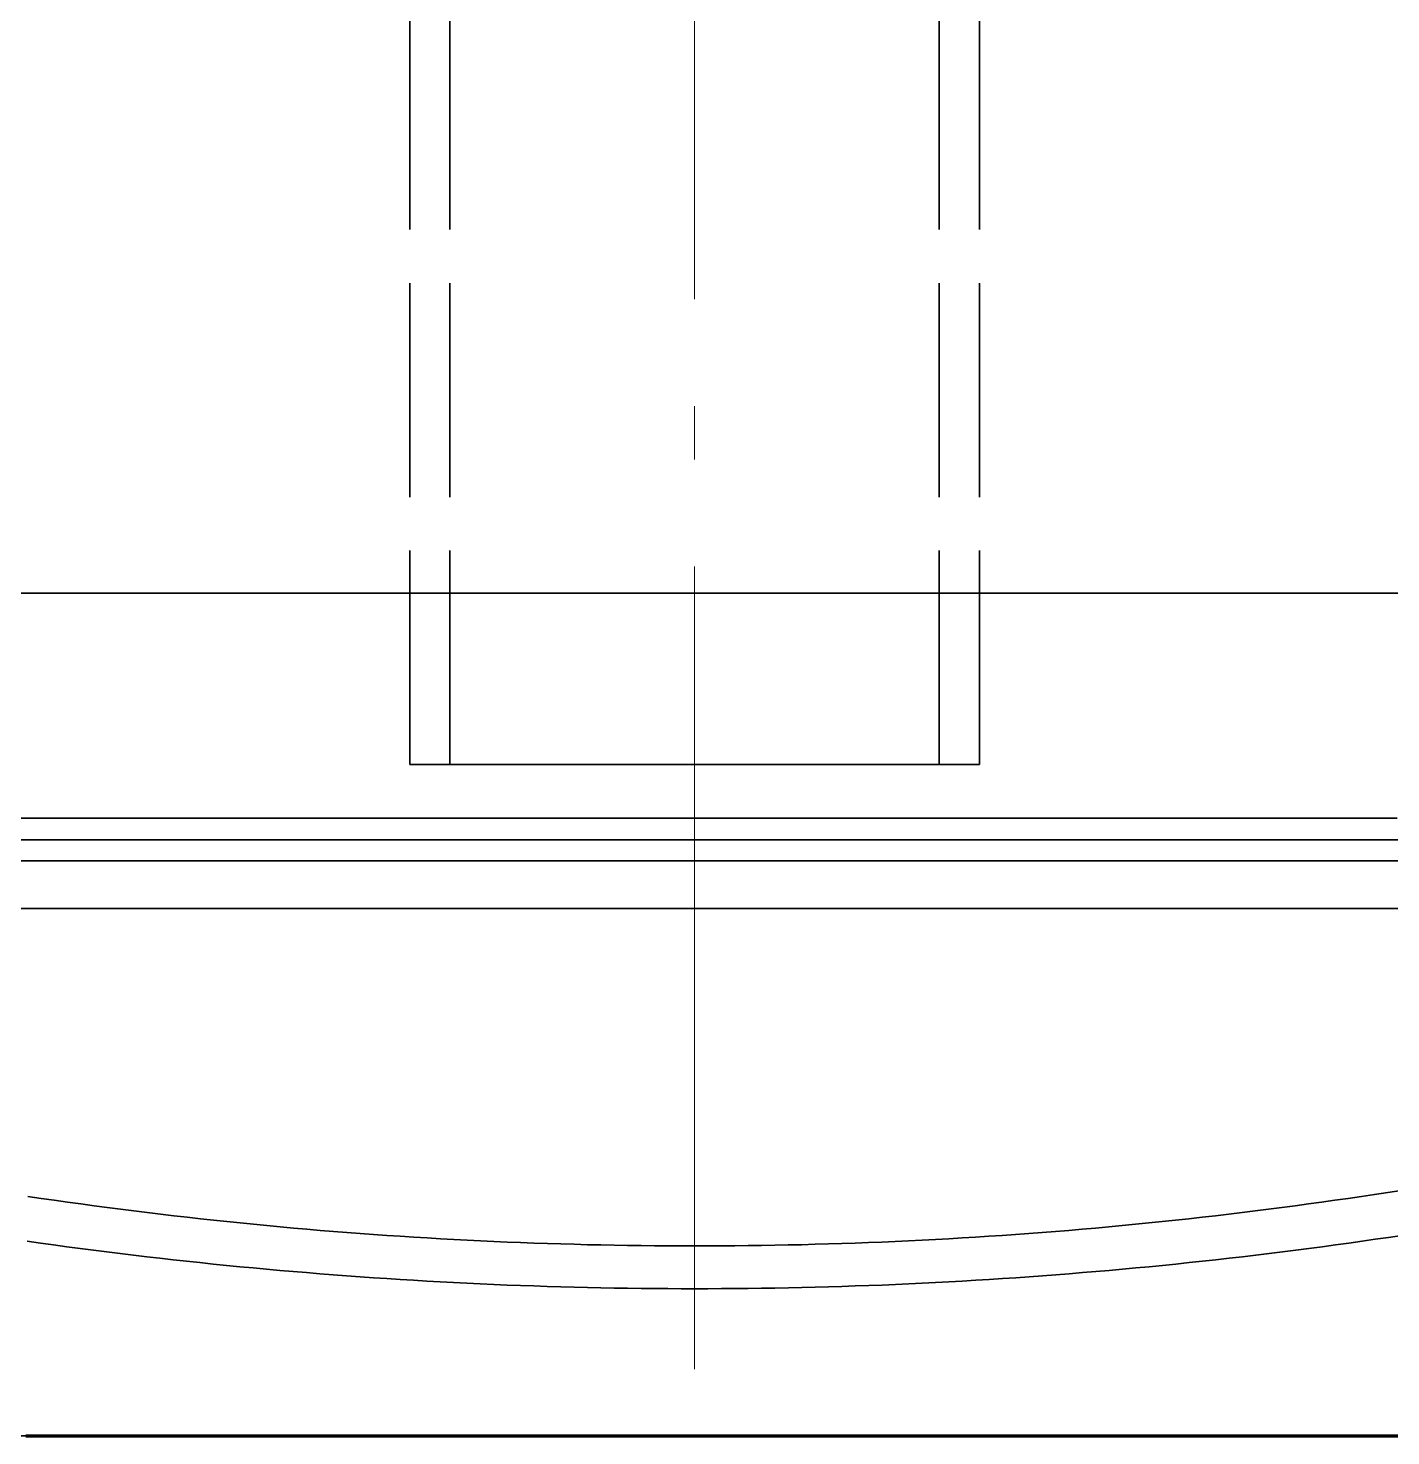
# Model space of a CAD drawing. Header units: millimetres. Extents: x 0 to 2382, y 0 to 420.
# Drawn here: x 304.45 to 329.92, y 153.47 to 179.79 of the extents above; entities that cross this region are included whole.
import ezdxf

# ---------------------------------------------------------------- set-up
doc = ezdxf.new("R2010")
doc.units = ezdxf.units.MM
doc.linetypes.add('IRAM-E-TRAZOS', pattern=[5, 4, -1])
doc.linetypes.add('IRAM-F-TRAZO-PUNTO', pattern=[20, 15, -2, 1, -2])
for name, color, linetype, lineweight in [('01-VISIBLE', 7, 'CONTINUOUS', 70), ('02-OCULTA', 4, 'IRAM-E-TRAZOS', 35), ('03-EJE', 1, 'IRAM-F-TRAZO-PUNTO', 18)]:
    doc.layers.add(name, color=color, linetype=linetype, lineweight=lineweight)

msp = doc.modelspace()

# ---------------------------------------------------------------- linework, layer by layer
at = {"layer": '01-VISIBLE'}
msp.add_lwpolyline([(304.403, 153.471), (304.653, 153.471), (304.903, 153.471), (305.153, 153.471), (305.403, 153.471), (305.653, 153.471), (305.903, 153.471), (306.153, 153.471), (306.403, 153.471), (306.653, 153.471), (306.903, 153.471), (307.153, 153.471), (307.403, 153.471), (307.653, 153.471), (307.903, 153.471), (308.153, 153.471), (308.403, 153.471), (308.653, 153.471), (308.903, 153.471), (309.153, 153.471), (309.403, 153.471), (309.653, 153.471), (309.903, 153.471), (310.153, 153.471), (310.403, 153.471), (310.653, 153.471), (310.903, 153.471), (311.153, 153.471), (311.403, 153.471), (311.653, 153.471), (311.903, 153.471), (312.153, 153.471), (312.403, 153.471), (312.653, 153.471), (312.903, 153.471), (313.153, 153.471), (313.403, 153.471), (313.653, 153.471), (313.903, 153.471), (314.153, 153.471), (314.403, 153.471), (314.653, 153.471), (314.903, 153.471), (315.153, 153.471), (315.403, 153.471), (315.653, 153.471), (315.903, 153.471), (316.153, 153.471), (316.403, 153.471), (316.653, 153.471), (316.903, 153.471), (317.153, 153.471), (317.403, 153.471), (317.653, 153.471), (317.903, 153.471), (318.153, 153.471), (318.403, 153.471), (318.653, 153.471), (318.903, 153.471), (319.153, 153.471), (319.403, 153.471), (319.653, 153.471), (319.903, 153.471), (320.153, 153.471), (320.403, 153.471), (320.653, 153.471), (320.903, 153.471), (321.153, 153.471), (321.403, 153.471), (321.653, 153.471), (321.903, 153.471), (322.153, 153.471), (322.403, 153.471), (322.653, 153.471), (322.903, 153.471), (323.153, 153.471), (323.403, 153.471), (323.653, 153.471), (323.903, 153.471), (324.153, 153.471), (324.403, 153.471), (324.653, 153.471), (324.903, 153.471), (325.153, 153.471), (325.403, 153.471), (325.653, 153.471), (325.903, 153.471), (326.153, 153.471), (326.403, 153.471), (326.653, 153.471), (326.903, 153.471), (327.153, 153.471), (327.403, 153.471), (327.653, 153.471), (327.903, 153.471), (328.153, 153.471), (328.403, 153.471), (328.653, 153.471), (328.903, 153.471), (329.153, 153.471), (329.403, 153.471), (329.653, 153.471), (329.903, 153.471), (330.153, 153.471)], dxfattribs=at)
at = {"layer": '02-OCULTA'}
for p, q in [((311.578, 166.021), (311.578, 342.821)), ((312.328, 166.021), (312.328, 342.821)), ((321.478, 166.021), (321.478, 342.821)), ((322.228, 166.021), (322.228, 342.821))]:
    msp.add_line(p, q, dxfattribs=at)
for points in [[(304.253, 169.221), (304.504, 169.221), (304.754, 169.221), (305.005, 169.221), (305.255, 169.221), (305.506, 169.221), (305.756, 169.221), (306.007, 169.221), (306.257, 169.221), (306.508, 169.221), (306.758, 169.221), (307.009, 169.221), (307.259, 169.221), (307.51, 169.221), (307.76, 169.221), (308.011, 169.221), (308.261, 169.221), (308.512, 169.221), (308.762, 169.221), (309.013, 169.221), (309.263, 169.221), (309.514, 169.221), (309.764, 169.221), (310.015, 169.221), (310.265, 169.221), (310.516, 169.221), (310.766, 169.221), (311.017, 169.221), (311.267, 169.221), (311.518, 169.221), (311.768, 169.221), (312.019, 169.221), (312.269, 169.221), (312.52, 169.221), (312.77, 169.221), (313.021, 169.221), (313.271, 169.221), (313.522, 169.221), (313.772, 169.221), (314.023, 169.221), (314.273, 169.221), (314.524, 169.221), (314.774, 169.221), (315.025, 169.221), (315.275, 169.221), (315.526, 169.221), (315.776, 169.221), (316.027, 169.221), (316.277, 169.221), (316.528, 169.221), (316.778, 169.221), (317.029, 169.221), (317.279, 169.221), (317.53, 169.221), (317.78, 169.221), (318.031, 169.221), (318.281, 169.221), (318.532, 169.221), (318.782, 169.221), (319.033, 169.221), (319.283, 169.221), (319.534, 169.221), (319.784, 169.221), (320.035, 169.221), (320.285, 169.221), (320.536, 169.221), (320.786, 169.221), (321.037, 169.221), (321.287, 169.221), (321.538, 169.221), (321.788, 169.221), (322.039, 169.221), (322.289, 169.221), (322.54, 169.221), (322.79, 169.221), (323.041, 169.221), (323.291, 169.221), (323.542, 169.221), (323.792, 169.221), (324.043, 169.221), (324.293, 169.221), (324.544, 169.221), (324.794, 169.221), (325.045, 169.221), (325.295, 169.221), (325.546, 169.221), (325.796, 169.221), (326.047, 169.221), (326.297, 169.221), (326.548, 169.221), (326.798, 169.221), (327.049, 169.221), (327.299, 169.221), (327.55, 169.221), (327.8, 169.221), (328.051, 169.221), (328.301, 169.221), (328.552, 169.221), (328.802, 169.221), (329.053, 169.221), (329.303, 169.221), (329.554, 169.221), (329.804, 169.221), (330.055, 169.221)], [(304.27, 169.221), (304.52, 169.221), (304.77, 169.221), (305.02, 169.221), (305.27, 169.221), (305.521, 169.221), (305.771, 169.221), (306.021, 169.221), (306.271, 169.221), (306.521, 169.221), (306.771, 169.221), (307.022, 169.221), (307.272, 169.221), (307.522, 169.221), (307.772, 169.221), (308.022, 169.221), (308.272, 169.221), (308.523, 169.221), (308.773, 169.221), (309.023, 169.221), (309.273, 169.221), (309.523, 169.221), (309.773, 169.221), (310.024, 169.221), (310.274, 169.221), (310.524, 169.221), (310.774, 169.221), (311.024, 169.221), (311.274, 169.221), (311.525, 169.221), (311.775, 169.221), (312.025, 169.221), (312.275, 169.221), (312.525, 169.221), (312.776, 169.221), (313.026, 169.221), (313.276, 169.221), (313.526, 169.221), (313.776, 169.221), (314.026, 169.221), (314.277, 169.221), (314.527, 169.221), (314.777, 169.221), (315.027, 169.221), (315.277, 169.221), (315.527, 169.221), (315.778, 169.221), (316.028, 169.221), (316.278, 169.221), (316.528, 169.221), (316.778, 169.221), (317.028, 169.221), (317.279, 169.221), (317.529, 169.221), (317.779, 169.221), (318.029, 169.221), (318.279, 169.221), (318.529, 169.221), (318.78, 169.221), (319.03, 169.221), (319.28, 169.221), (319.53, 169.221), (319.78, 169.221), (320.03, 169.221), (320.281, 169.221), (320.531, 169.221), (320.781, 169.221), (321.031, 169.221), (321.281, 169.221), (321.531, 169.221), (321.782, 169.221), (322.032, 169.221), (322.282, 169.221), (322.532, 169.221), (322.782, 169.221), (323.033, 169.221), (323.283, 169.221), (323.533, 169.221), (323.783, 169.221), (324.033, 169.221), (324.283, 169.221), (324.534, 169.221), (324.784, 169.221), (325.034, 169.221), (325.284, 169.221), (325.534, 169.221), (325.784, 169.221), (326.035, 169.221), (326.285, 169.221), (326.535, 169.221), (326.785, 169.221), (327.035, 169.221), (327.285, 169.221), (327.536, 169.221), (327.786, 169.221), (328.036, 169.221), (328.286, 169.221), (328.536, 169.221), (328.786, 169.221), (329.037, 169.221), (329.287, 169.221), (329.537, 169.221), (329.787, 169.221), (330.037, 169.221)], [(316.903, 169.221), (316.652, 169.221), (316.401, 169.221), (316.149, 169.221), (315.898, 169.221), (315.647, 169.221), (315.395, 169.221), (315.144, 169.221), (314.893, 169.221), (314.641, 169.221), (314.39, 169.221), (314.139, 169.221), (313.887, 169.221), (313.636, 169.221), (313.385, 169.221), (313.133, 169.221), (312.882, 169.221), (312.631, 169.221), (312.379, 169.221), (312.128, 169.221), (311.876, 169.221), (311.625, 169.221), (311.374, 169.221), (311.122, 169.221), (310.871, 169.221), (310.62, 169.221), (310.368, 169.221), (310.117, 169.221), (309.866, 169.221), (309.614, 169.221), (309.363, 169.221), (309.112, 169.221), (308.86, 169.221), (308.609, 169.221), (308.358, 169.221), (308.106, 169.221), (307.855, 169.221), (307.604, 169.221), (307.352, 169.221), (307.101, 169.221), (306.85, 169.221), (306.598, 169.221), (306.347, 169.221), (306.096, 169.221), (305.844, 169.221), (305.593, 169.221), (305.342, 169.221), (305.09, 169.221), (304.839, 169.221), (304.588, 169.221), (304.336, 169.221)], [(316.903, 169.221), (316.652, 169.221), (316.401, 169.221), (316.15, 169.221), (315.899, 169.221), (315.648, 169.221), (315.397, 169.221), (315.146, 169.221), (314.895, 169.221), (314.644, 169.221), (314.393, 169.221), (314.142, 169.221), (313.891, 169.221), (313.64, 169.221), (313.389, 169.221), (313.138, 169.221), (312.887, 169.221), (312.636, 169.221), (312.385, 169.221), (312.134, 169.221), (311.883, 169.221), (311.632, 169.221), (311.381, 169.221), (311.13, 169.221), (310.879, 169.221), (310.628, 169.221), (310.377, 169.221), (310.126, 169.221), (309.875, 169.221), (309.624, 169.221), (309.373, 169.221), (309.121, 169.221), (308.87, 169.221), (308.619, 169.221), (308.368, 169.221), (308.117, 169.221), (307.866, 169.221), (307.615, 169.221), (307.364, 169.221), (307.113, 169.221), (306.862, 169.221), (306.611, 169.221), (306.36, 169.221), (306.109, 169.221), (305.858, 169.221), (305.607, 169.221), (305.356, 169.221), (305.105, 169.221), (304.854, 169.221), (304.603, 169.221), (304.352, 169.221)], [(329.973, 169.221), (329.722, 169.221), (329.47, 169.221), (329.219, 169.221), (328.968, 169.221), (328.716, 169.221), (328.465, 169.221), (328.214, 169.221), (327.962, 169.221), (327.711, 169.221), (327.46, 169.221), (327.208, 169.221), (326.957, 169.221), (326.706, 169.221), (326.454, 169.221), (326.203, 169.221), (325.952, 169.221), (325.7, 169.221), (325.449, 169.221), (325.198, 169.221), (324.946, 169.221), (324.695, 169.221), (324.444, 169.221), (324.192, 169.221), (323.941, 169.221), (323.69, 169.221), (323.438, 169.221), (323.187, 169.221), (322.936, 169.221), (322.684, 169.221), (322.433, 169.221), (322.182, 169.221), (321.93, 169.221), (321.679, 169.221), (321.427, 169.221), (321.176, 169.221), (320.925, 169.221), (320.673, 169.221), (320.422, 169.221), (320.171, 169.221), (319.919, 169.221), (319.668, 169.221), (319.417, 169.221), (319.165, 169.221), (318.914, 169.221), (318.663, 169.221), (318.411, 169.221), (318.16, 169.221), (317.909, 169.221), (317.657, 169.221), (317.406, 169.221), (317.155, 169.221), (316.903, 169.221)], [(329.957, 169.221), (329.706, 169.221), (329.455, 169.221), (329.204, 169.221), (328.953, 169.221), (328.702, 169.221), (328.451, 169.221), (328.2, 169.221), (327.949, 169.221), (327.698, 169.221), (327.446, 169.221), (327.195, 169.221), (326.944, 169.221), (326.693, 169.221), (326.442, 169.221), (326.191, 169.221), (325.94, 169.221), (325.689, 169.221), (325.438, 169.221), (325.187, 169.221), (324.936, 169.221), (324.685, 169.221), (324.434, 169.221), (324.183, 169.221), (323.932, 169.221), (323.681, 169.221), (323.43, 169.221), (323.179, 169.221), (322.928, 169.221), (322.677, 169.221), (322.426, 169.221), (322.175, 169.221), (321.924, 169.221), (321.673, 169.221), (321.422, 169.221), (321.171, 169.221), (320.92, 169.221), (320.669, 169.221), (320.418, 169.221), (320.167, 169.221), (319.916, 169.221), (319.665, 169.221), (319.414, 169.221), (319.163, 169.221), (318.912, 169.221), (318.661, 169.221), (318.409, 169.221), (318.158, 169.221), (317.907, 169.221), (317.656, 169.221), (317.405, 169.221), (317.154, 169.221), (316.903, 169.221)], [(316.903, 166.021), (316.65, 166.021), (316.396, 166.021), (316.143, 166.021), (315.889, 166.021), (315.635, 166.021), (315.382, 166.021), (315.128, 166.021), (314.875, 166.021), (314.621, 166.021), (314.368, 166.021), (314.114, 166.021), (313.86, 166.021), (313.607, 166.021), (313.353, 166.021), (313.1, 166.021), (312.846, 166.021), (312.593, 166.021), (312.339, 166.021), (312.085, 166.021), (311.832, 166.021), (311.578, 166.021)], [(311.578, 166.021), (311.832, 166.021), (312.085, 166.021), (312.339, 166.021), (312.593, 166.021), (312.846, 166.021), (313.1, 166.021), (313.353, 166.021), (313.607, 166.021), (313.86, 166.021), (314.114, 166.021), (314.368, 166.021), (314.621, 166.021), (314.875, 166.021), (315.128, 166.021), (315.382, 166.021), (315.635, 166.021), (315.889, 166.021), (316.143, 166.021), (316.396, 166.021), (316.65, 166.021), (316.903, 166.021), (317.157, 166.021), (317.41, 166.021), (317.664, 166.021), (317.918, 166.021), (318.171, 166.021), (318.425, 166.021), (318.678, 166.021), (318.932, 166.021), (319.185, 166.021), (319.439, 166.021), (319.693, 166.021), (319.946, 166.021), (320.2, 166.021), (320.453, 166.021), (320.707, 166.021), (320.96, 166.021), (321.214, 166.021), (321.468, 166.021), (321.721, 166.021), (321.975, 166.021), (322.228, 166.021)], [(316.903, 166.021), (316.649, 166.021), (316.395, 166.021), (316.141, 166.021), (315.887, 166.021), (315.632, 166.021), (315.378, 166.021), (315.124, 166.021), (314.87, 166.021), (314.616, 166.021), (314.362, 166.021), (314.107, 166.021), (313.853, 166.021), (313.599, 166.021), (313.345, 166.021), (313.091, 166.021), (312.837, 166.021), (312.582, 166.021), (312.328, 166.021)], [(312.328, 166.021), (312.582, 166.021), (312.837, 166.021), (313.091, 166.021), (313.345, 166.021), (313.599, 166.021), (313.853, 166.021), (314.107, 166.021), (314.362, 166.021), (314.616, 166.021), (314.87, 166.021), (315.124, 166.021), (315.378, 166.021), (315.632, 166.021), (315.887, 166.021), (316.141, 166.021), (316.395, 166.021), (316.649, 166.021), (316.903, 166.021), (317.157, 166.021), (317.412, 166.021), (317.666, 166.021), (317.92, 166.021), (318.174, 166.021), (318.428, 166.021), (318.682, 166.021), (318.937, 166.021), (319.191, 166.021), (319.445, 166.021), (319.699, 166.021), (319.953, 166.021), (320.207, 166.021), (320.462, 166.021), (320.716, 166.021), (320.97, 166.021), (321.224, 166.021), (321.478, 166.021)], [(322.228, 166.021), (321.975, 166.021), (321.721, 166.021), (321.468, 166.021), (321.214, 166.021), (320.96, 166.021), (320.707, 166.021), (320.453, 166.021), (320.2, 166.021), (319.946, 166.021), (319.693, 166.021), (319.439, 166.021), (319.185, 166.021), (318.932, 166.021), (318.678, 166.021), (318.425, 166.021), (318.171, 166.021), (317.918, 166.021), (317.664, 166.021), (317.41, 166.021), (317.157, 166.021), (316.903, 166.021)], [(321.478, 166.021), (321.224, 166.021), (320.97, 166.021), (320.716, 166.021), (320.462, 166.021), (320.207, 166.021), (319.953, 166.021), (319.699, 166.021), (319.445, 166.021), (319.191, 166.021), (318.937, 166.021), (318.682, 166.021), (318.428, 166.021), (318.174, 166.021), (317.92, 166.021), (317.666, 166.021), (317.412, 166.021), (317.157, 166.021), (316.903, 166.021)], [(304.27, 165.021), (304.52, 165.021), (304.77, 165.021), (305.02, 165.021), (305.27, 165.021), (305.521, 165.021), (305.771, 165.021), (306.021, 165.021), (306.271, 165.021), (306.521, 165.021), (306.771, 165.021), (307.022, 165.021), (307.272, 165.021), (307.522, 165.021), (307.772, 165.021), (308.022, 165.021), (308.272, 165.021), (308.523, 165.021), (308.773, 165.021), (309.023, 165.021), (309.273, 165.021), (309.523, 165.021), (309.773, 165.021), (310.024, 165.021), (310.274, 165.021), (310.524, 165.021), (310.774, 165.021), (311.024, 165.021), (311.274, 165.021), (311.525, 165.021), (311.775, 165.021), (312.025, 165.021), (312.275, 165.021), (312.525, 165.021), (312.776, 165.021), (313.026, 165.021), (313.276, 165.021), (313.526, 165.021), (313.776, 165.021), (314.026, 165.021), (314.277, 165.021), (314.527, 165.021), (314.777, 165.021), (315.027, 165.021), (315.277, 165.021), (315.527, 165.021), (315.778, 165.021), (316.028, 165.021), (316.278, 165.021), (316.528, 165.021), (316.778, 165.021), (317.028, 165.021), (317.279, 165.021), (317.529, 165.021), (317.779, 165.021), (318.029, 165.021), (318.279, 165.021), (318.529, 165.021), (318.78, 165.021), (319.03, 165.021), (319.28, 165.021), (319.53, 165.021), (319.78, 165.021), (320.03, 165.021), (320.281, 165.021), (320.531, 165.021), (320.781, 165.021), (321.031, 165.021), (321.281, 165.021), (321.531, 165.021), (321.782, 165.021), (322.032, 165.021), (322.282, 165.021), (322.532, 165.021), (322.782, 165.021), (323.033, 165.021), (323.283, 165.021), (323.533, 165.021), (323.783, 165.021), (324.033, 165.021), (324.283, 165.021), (324.534, 165.021), (324.784, 165.021), (325.034, 165.021), (325.284, 165.021), (325.534, 165.021), (325.784, 165.021), (326.035, 165.021), (326.285, 165.021), (326.535, 165.021), (326.785, 165.021), (327.035, 165.021), (327.285, 165.021), (327.536, 165.021), (327.786, 165.021), (328.036, 165.021), (328.286, 165.021), (328.536, 165.021), (328.786, 165.021), (329.037, 165.021), (329.287, 165.021), (329.537, 165.021), (329.787, 165.021), (330.037, 165.021)], [(316.903, 165.021), (316.652, 165.021), (316.401, 165.021), (316.15, 165.021), (315.899, 165.021), (315.648, 165.021), (315.397, 165.021), (315.146, 165.021), (314.895, 165.021), (314.644, 165.021), (314.393, 165.021), (314.142, 165.021), (313.891, 165.021), (313.64, 165.021), (313.389, 165.021), (313.138, 165.021), (312.887, 165.021), (312.636, 165.021), (312.385, 165.021), (312.134, 165.021), (311.883, 165.021), (311.632, 165.021), (311.381, 165.021), (311.13, 165.021), (310.879, 165.021), (310.628, 165.021), (310.377, 165.021), (310.126, 165.021), (309.875, 165.021), (309.624, 165.021), (309.373, 165.021), (309.121, 165.021), (308.87, 165.021), (308.619, 165.021), (308.368, 165.021), (308.117, 165.021), (307.866, 165.021), (307.615, 165.021), (307.364, 165.021), (307.113, 165.021), (306.862, 165.021), (306.611, 165.021), (306.36, 165.021), (306.109, 165.021), (305.858, 165.021), (305.607, 165.021), (305.356, 165.021), (305.105, 165.021), (304.854, 165.021), (304.603, 165.021), (304.352, 165.021)], [(329.957, 165.021), (329.706, 165.021), (329.455, 165.021), (329.204, 165.021), (328.953, 165.021), (328.702, 165.021), (328.451, 165.021), (328.2, 165.021), (327.949, 165.021), (327.698, 165.021), (327.446, 165.021), (327.195, 165.021), (326.944, 165.021), (326.693, 165.021), (326.442, 165.021), (326.191, 165.021), (325.94, 165.021), (325.689, 165.021), (325.438, 165.021), (325.187, 165.021), (324.936, 165.021), (324.685, 165.021), (324.434, 165.021), (324.183, 165.021), (323.932, 165.021), (323.681, 165.021), (323.43, 165.021), (323.179, 165.021), (322.928, 165.021), (322.677, 165.021), (322.426, 165.021), (322.175, 165.021), (321.924, 165.021), (321.673, 165.021), (321.422, 165.021), (321.171, 165.021), (320.92, 165.021), (320.669, 165.021), (320.418, 165.021), (320.167, 165.021), (319.916, 165.021), (319.665, 165.021), (319.414, 165.021), (319.163, 165.021), (318.912, 165.021), (318.661, 165.021), (318.409, 165.021), (318.158, 165.021), (317.907, 165.021), (317.656, 165.021), (317.405, 165.021), (317.154, 165.021), (316.903, 165.021)], [(330.055, 164.611), (329.804, 164.611), (329.554, 164.611), (329.303, 164.611), (329.053, 164.611), (328.802, 164.611), (328.552, 164.611), (328.301, 164.611), (328.051, 164.611), (327.8, 164.611), (327.55, 164.611), (327.299, 164.611), (327.049, 164.611), (326.798, 164.611), (326.548, 164.611), (326.297, 164.611), (326.047, 164.611), (325.796, 164.611), (325.546, 164.611), (325.295, 164.611), (325.045, 164.611), (324.794, 164.611), (324.544, 164.611), (324.293, 164.611), (324.043, 164.611), (323.792, 164.611), (323.542, 164.611), (323.291, 164.611), (323.041, 164.611), (322.79, 164.611), (322.54, 164.611), (322.289, 164.611), (322.039, 164.611), (321.788, 164.611), (321.538, 164.611), (321.287, 164.611), (321.037, 164.611), (320.786, 164.611), (320.536, 164.611), (320.285, 164.611), (320.035, 164.611), (319.784, 164.611), (319.534, 164.611), (319.283, 164.611), (319.033, 164.611), (318.782, 164.611), (318.532, 164.611), (318.281, 164.611), (318.031, 164.611), (317.78, 164.611), (317.53, 164.611), (317.279, 164.611), (317.029, 164.611), (316.778, 164.611), (316.528, 164.611), (316.277, 164.611), (316.027, 164.611), (315.776, 164.611), (315.526, 164.611), (315.275, 164.611), (315.025, 164.611), (314.774, 164.611), (314.524, 164.611), (314.273, 164.611), (314.023, 164.611), (313.772, 164.611), (313.522, 164.611), (313.271, 164.611), (313.021, 164.611), (312.77, 164.611), (312.52, 164.611), (312.269, 164.611), (312.019, 164.611), (311.768, 164.611), (311.518, 164.611), (311.267, 164.611), (311.017, 164.611), (310.766, 164.611), (310.516, 164.611), (310.265, 164.611), (310.015, 164.611), (309.764, 164.611), (309.514, 164.611), (309.263, 164.611), (309.013, 164.611), (308.762, 164.611), (308.512, 164.611), (308.261, 164.611), (308.011, 164.611), (307.76, 164.611), (307.51, 164.611), (307.259, 164.611), (307.009, 164.611), (306.758, 164.611), (306.508, 164.611), (306.257, 164.611), (306.007, 164.611), (305.756, 164.611), (305.506, 164.611), (305.255, 164.611), (305.005, 164.611), (304.754, 164.611), (304.504, 164.611), (304.253, 164.611)], [(316.903, 164.611), (316.652, 164.611), (316.401, 164.611), (316.149, 164.611), (315.898, 164.611), (315.647, 164.611), (315.395, 164.611), (315.144, 164.611), (314.893, 164.611), (314.641, 164.611), (314.39, 164.611), (314.139, 164.611), (313.887, 164.611), (313.636, 164.611), (313.385, 164.611), (313.133, 164.611), (312.882, 164.611), (312.631, 164.611), (312.379, 164.611), (312.128, 164.611), (311.876, 164.611), (311.625, 164.611), (311.374, 164.611), (311.122, 164.611), (310.871, 164.611), (310.62, 164.611), (310.368, 164.611), (310.117, 164.611), (309.866, 164.611), (309.614, 164.611), (309.363, 164.611), (309.112, 164.611), (308.86, 164.611), (308.609, 164.611), (308.358, 164.611), (308.106, 164.611), (307.855, 164.611), (307.604, 164.611), (307.352, 164.611), (307.101, 164.611), (306.85, 164.611), (306.598, 164.611), (306.347, 164.611), (306.096, 164.611), (305.844, 164.611), (305.593, 164.611), (305.342, 164.611), (305.09, 164.611), (304.839, 164.611), (304.588, 164.611), (304.336, 164.611)], [(329.973, 164.611), (329.722, 164.611), (329.47, 164.611), (329.219, 164.611), (328.968, 164.611), (328.716, 164.611), (328.465, 164.611), (328.214, 164.611), (327.962, 164.611), (327.711, 164.611), (327.46, 164.611), (327.208, 164.611), (326.957, 164.611), (326.706, 164.611), (326.454, 164.611), (326.203, 164.611), (325.952, 164.611), (325.7, 164.611), (325.449, 164.611), (325.198, 164.611), (324.946, 164.611), (324.695, 164.611), (324.444, 164.611), (324.192, 164.611), (323.941, 164.611), (323.69, 164.611), (323.438, 164.611), (323.187, 164.611), (322.936, 164.611), (322.684, 164.611), (322.433, 164.611), (322.182, 164.611), (321.93, 164.611), (321.679, 164.611), (321.427, 164.611), (321.176, 164.611), (320.925, 164.611), (320.673, 164.611), (320.422, 164.611), (320.171, 164.611), (319.919, 164.611), (319.668, 164.611), (319.417, 164.611), (319.165, 164.611), (318.914, 164.611), (318.663, 164.611), (318.411, 164.611), (318.16, 164.611), (317.909, 164.611), (317.657, 164.611), (317.406, 164.611), (317.155, 164.611), (316.903, 164.611)], [(304.253, 164.221), (304.504, 164.221), (304.754, 164.221), (305.005, 164.221), (305.255, 164.221), (305.506, 164.221), (305.756, 164.221), (306.007, 164.221), (306.257, 164.221), (306.508, 164.221), (306.758, 164.221), (307.009, 164.221), (307.259, 164.221), (307.51, 164.221), (307.76, 164.221), (308.011, 164.221), (308.261, 164.221), (308.512, 164.221), (308.762, 164.221), (309.013, 164.221), (309.263, 164.221), (309.514, 164.221), (309.764, 164.221), (310.015, 164.221), (310.265, 164.221), (310.516, 164.221), (310.766, 164.221), (311.017, 164.221), (311.267, 164.221), (311.518, 164.221), (311.768, 164.221), (312.019, 164.221), (312.269, 164.221), (312.52, 164.221), (312.77, 164.221), (313.021, 164.221), (313.271, 164.221), (313.522, 164.221), (313.772, 164.221), (314.023, 164.221), (314.273, 164.221), (314.524, 164.221), (314.774, 164.221), (315.025, 164.221), (315.275, 164.221), (315.526, 164.221), (315.776, 164.221), (316.027, 164.221), (316.277, 164.221), (316.528, 164.221), (316.778, 164.221), (317.029, 164.221), (317.279, 164.221), (317.53, 164.221), (317.78, 164.221), (318.031, 164.221), (318.281, 164.221), (318.532, 164.221), (318.782, 164.221), (319.033, 164.221), (319.283, 164.221), (319.534, 164.221), (319.784, 164.221), (320.035, 164.221), (320.285, 164.221), (320.536, 164.221), (320.786, 164.221), (321.037, 164.221), (321.287, 164.221), (321.538, 164.221), (321.788, 164.221), (322.039, 164.221), (322.289, 164.221), (322.54, 164.221), (322.79, 164.221), (323.041, 164.221), (323.291, 164.221), (323.542, 164.221), (323.792, 164.221), (324.043, 164.221), (324.293, 164.221), (324.544, 164.221), (324.794, 164.221), (325.045, 164.221), (325.295, 164.221), (325.546, 164.221), (325.796, 164.221), (326.047, 164.221), (326.297, 164.221), (326.548, 164.221), (326.798, 164.221), (327.049, 164.221), (327.299, 164.221), (327.55, 164.221), (327.8, 164.221), (328.051, 164.221), (328.301, 164.221), (328.552, 164.221), (328.802, 164.221), (329.053, 164.221), (329.303, 164.221), (329.554, 164.221), (329.804, 164.221), (330.055, 164.221)], [(316.903, 164.221), (316.652, 164.221), (316.401, 164.221), (316.149, 164.221), (315.898, 164.221), (315.647, 164.221), (315.395, 164.221), (315.144, 164.221), (314.893, 164.221), (314.641, 164.221), (314.39, 164.221), (314.139, 164.221), (313.887, 164.221), (313.636, 164.221), (313.385, 164.221), (313.133, 164.221), (312.882, 164.221), (312.631, 164.221), (312.379, 164.221), (312.128, 164.221), (311.876, 164.221), (311.625, 164.221), (311.374, 164.221), (311.122, 164.221), (310.871, 164.221), (310.62, 164.221), (310.368, 164.221), (310.117, 164.221), (309.866, 164.221), (309.614, 164.221), (309.363, 164.221), (309.112, 164.221), (308.86, 164.221), (308.609, 164.221), (308.358, 164.221), (308.106, 164.221), (307.855, 164.221), (307.604, 164.221), (307.352, 164.221), (307.101, 164.221), (306.85, 164.221), (306.598, 164.221), (306.347, 164.221), (306.096, 164.221), (305.844, 164.221), (305.593, 164.221), (305.342, 164.221), (305.09, 164.221), (304.839, 164.221), (304.588, 164.221), (304.336, 164.221)], [(329.973, 164.221), (329.722, 164.221), (329.47, 164.221), (329.219, 164.221), (328.968, 164.221), (328.716, 164.221), (328.465, 164.221), (328.214, 164.221), (327.962, 164.221), (327.711, 164.221), (327.46, 164.221), (327.208, 164.221), (326.957, 164.221), (326.706, 164.221), (326.454, 164.221), (326.203, 164.221), (325.952, 164.221), (325.7, 164.221), (325.449, 164.221), (325.198, 164.221), (324.946, 164.221), (324.695, 164.221), (324.444, 164.221), (324.192, 164.221), (323.941, 164.221), (323.69, 164.221), (323.438, 164.221), (323.187, 164.221), (322.936, 164.221), (322.684, 164.221), (322.433, 164.221), (322.182, 164.221), (321.93, 164.221), (321.679, 164.221), (321.427, 164.221), (321.176, 164.221), (320.925, 164.221), (320.673, 164.221), (320.422, 164.221), (320.171, 164.221), (319.919, 164.221), (319.668, 164.221), (319.417, 164.221), (319.165, 164.221), (318.914, 164.221), (318.663, 164.221), (318.411, 164.221), (318.16, 164.221), (317.909, 164.221), (317.657, 164.221), (317.406, 164.221), (317.155, 164.221), (316.903, 164.221)], [(304.253, 163.331), (304.504, 163.331), (304.754, 163.331), (305.005, 163.331), (305.255, 163.331), (305.506, 163.331), (305.756, 163.331), (306.007, 163.331), (306.257, 163.331), (306.508, 163.331), (306.758, 163.331), (307.009, 163.331), (307.259, 163.331), (307.51, 163.331), (307.76, 163.331), (308.011, 163.331), (308.261, 163.331), (308.512, 163.331), (308.762, 163.331), (309.013, 163.331), (309.263, 163.331), (309.514, 163.331), (309.764, 163.331), (310.015, 163.331), (310.265, 163.331), (310.516, 163.331), (310.766, 163.331), (311.017, 163.331), (311.267, 163.331), (311.518, 163.331), (311.768, 163.331), (312.019, 163.331), (312.269, 163.331), (312.52, 163.331), (312.77, 163.331), (313.021, 163.331), (313.271, 163.331), (313.522, 163.331), (313.772, 163.331), (314.023, 163.331), (314.273, 163.331), (314.524, 163.331), (314.774, 163.331), (315.025, 163.331), (315.275, 163.331), (315.526, 163.331), (315.776, 163.331), (316.027, 163.331), (316.277, 163.331), (316.528, 163.331), (316.778, 163.331), (317.029, 163.331), (317.279, 163.331), (317.53, 163.331), (317.78, 163.331), (318.031, 163.331), (318.281, 163.331), (318.532, 163.331), (318.782, 163.331), (319.033, 163.331), (319.283, 163.331), (319.534, 163.331), (319.784, 163.331), (320.035, 163.331), (320.285, 163.331), (320.536, 163.331), (320.786, 163.331), (321.037, 163.331), (321.287, 163.331), (321.538, 163.331), (321.788, 163.331), (322.039, 163.331), (322.289, 163.331), (322.54, 163.331), (322.79, 163.331), (323.041, 163.331), (323.291, 163.331), (323.542, 163.331), (323.792, 163.331), (324.043, 163.331), (324.293, 163.331), (324.544, 163.331), (324.794, 163.331), (325.045, 163.331), (325.295, 163.331), (325.546, 163.331), (325.796, 163.331), (326.047, 163.331), (326.297, 163.331), (326.548, 163.331), (326.798, 163.331), (327.049, 163.331), (327.299, 163.331), (327.55, 163.331), (327.8, 163.331), (328.051, 163.331), (328.301, 163.331), (328.552, 163.331), (328.802, 163.331), (329.053, 163.331), (329.303, 163.331), (329.554, 163.331), (329.804, 163.331), (330.055, 163.331)], [(316.903, 163.331), (316.652, 163.331), (316.401, 163.331), (316.149, 163.331), (315.898, 163.331), (315.647, 163.331), (315.395, 163.331), (315.144, 163.331), (314.893, 163.331), (314.641, 163.331), (314.39, 163.331), (314.139, 163.331), (313.887, 163.331), (313.636, 163.331), (313.385, 163.331), (313.133, 163.331), (312.882, 163.331), (312.631, 163.331), (312.379, 163.331), (312.128, 163.331), (311.876, 163.331), (311.625, 163.331), (311.374, 163.331), (311.122, 163.331), (310.871, 163.331), (310.62, 163.331), (310.368, 163.331), (310.117, 163.331), (309.866, 163.331), (309.614, 163.331), (309.363, 163.331), (309.112, 163.331), (308.86, 163.331), (308.609, 163.331), (308.358, 163.331), (308.106, 163.331), (307.855, 163.331), (307.604, 163.331), (307.352, 163.331), (307.101, 163.331), (306.85, 163.331), (306.598, 163.331), (306.347, 163.331), (306.096, 163.331), (305.844, 163.331), (305.593, 163.331), (305.342, 163.331), (305.09, 163.331), (304.839, 163.331), (304.588, 163.331), (304.336, 163.331)], [(316.903, 163.331), (317.155, 163.331), (317.406, 163.331), (317.657, 163.331), (317.909, 163.331), (318.16, 163.331), (318.411, 163.331), (318.663, 163.331), (318.914, 163.331), (319.165, 163.331), (319.417, 163.331), (319.668, 163.331), (319.919, 163.331), (320.171, 163.331), (320.422, 163.331), (320.673, 163.331), (320.925, 163.331), (321.176, 163.331), (321.427, 163.331), (321.679, 163.331), (321.93, 163.331), (322.182, 163.331), (322.433, 163.331), (322.684, 163.331), (322.936, 163.331), (323.187, 163.331), (323.438, 163.331), (323.69, 163.331), (323.941, 163.331), (324.192, 163.331), (324.444, 163.331), (324.695, 163.331), (324.946, 163.331), (325.198, 163.331), (325.449, 163.331), (325.7, 163.331), (325.952, 163.331), (326.203, 163.331), (326.454, 163.331), (326.706, 163.331), (326.957, 163.331), (327.208, 163.331), (327.46, 163.331), (327.711, 163.331), (327.962, 163.331), (328.214, 163.331), (328.465, 163.331), (328.716, 163.331), (328.968, 163.331), (329.219, 163.331), (329.47, 163.331), (329.722, 163.331), (329.973, 163.331)], [(304.438, 157.947), (304.686, 157.91), (304.933, 157.875), (305.181, 157.84), (305.429, 157.806), (305.677, 157.772), (305.925, 157.739), (306.173, 157.707), (306.421, 157.676), (306.67, 157.645), (306.918, 157.615), (307.167, 157.586), (307.415, 157.558), (307.664, 157.53), (307.913, 157.503), (308.161, 157.477), (308.41, 157.451), (308.659, 157.426), (308.908, 157.402), (309.158, 157.379), (309.407, 157.356), (309.656, 157.334), (309.905, 157.313), (310.155, 157.293), (310.404, 157.273), (310.654, 157.254), (310.903, 157.236), (311.153, 157.218), (311.402, 157.202), (311.652, 157.186), (311.902, 157.17), (312.152, 157.156), (312.402, 157.142), (312.651, 157.129), (312.901, 157.117), (313.151, 157.105), (313.401, 157.094), (313.651, 157.084), (313.901, 157.075), (314.151, 157.067), (314.402, 157.059), (314.652, 157.052), (314.902, 157.045), (315.152, 157.04), (315.402, 157.035), (315.652, 157.031), (315.902, 157.027), (316.153, 157.025), (316.403, 157.023), (316.653, 157.022), (316.903, 157.021)], [(330.111, 158.06), (329.863, 158.022), (329.616, 157.984), (329.369, 157.947), (329.121, 157.91), (328.873, 157.875), (328.626, 157.84), (328.378, 157.806), (328.13, 157.772), (327.882, 157.739), (327.634, 157.707), (327.385, 157.676), (327.137, 157.645), (326.889, 157.615), (326.64, 157.586), (326.391, 157.558), (326.143, 157.53), (325.894, 157.503), (325.645, 157.477), (325.396, 157.451), (325.147, 157.426), (324.898, 157.402), (324.649, 157.379), (324.4, 157.356), (324.151, 157.334), (323.901, 157.313), (323.652, 157.293), (323.403, 157.273), (323.153, 157.254), (322.903, 157.236), (322.654, 157.218), (322.404, 157.202), (322.154, 157.186), (321.905, 157.17), (321.655, 157.156), (321.405, 157.142), (321.155, 157.129), (320.905, 157.117), (320.655, 157.105), (320.405, 157.094), (320.155, 157.084), (319.905, 157.075), (319.655, 157.067), (319.405, 157.059), (319.155, 157.052), (318.905, 157.045), (318.655, 157.04), (318.405, 157.035), (318.154, 157.031), (317.904, 157.027), (317.654, 157.025), (317.404, 157.023), (317.154, 157.022), (316.903, 157.021)], [(304.426, 157.11), (304.674, 157.075), (304.922, 157.04), (305.17, 157.007), (305.418, 156.974), (305.667, 156.942), (305.915, 156.91), (306.163, 156.879), (306.412, 156.849), (306.661, 156.82), (306.909, 156.791), (307.158, 156.763), (307.407, 156.736), (307.656, 156.709), (307.905, 156.683), (308.154, 156.658), (308.403, 156.634), (308.653, 156.61), (308.902, 156.587), (309.151, 156.564), (309.401, 156.543), (309.65, 156.522), (309.9, 156.501), (310.149, 156.482), (310.399, 156.463), (310.649, 156.445), (310.899, 156.427), (311.149, 156.41), (311.398, 156.394), (311.648, 156.379), (311.898, 156.364), (312.148, 156.35), (312.398, 156.337), (312.648, 156.325), (312.898, 156.313), (313.149, 156.302), (313.399, 156.291), (313.649, 156.282), (313.899, 156.273), (314.15, 156.265), (314.4, 156.257), (314.65, 156.25), (314.9, 156.244), (315.151, 156.239), (315.401, 156.234), (315.651, 156.23), (315.902, 156.227), (316.152, 156.225), (316.403, 156.223), (316.653, 156.222), (316.903, 156.221)], [(330.124, 157.218), (329.876, 157.181), (329.629, 157.145), (329.381, 157.11), (329.133, 157.075), (328.885, 157.04), (328.637, 157.007), (328.388, 156.974), (328.14, 156.942), (327.892, 156.91), (327.643, 156.879), (327.395, 156.849), (327.146, 156.82), (326.897, 156.791), (326.648, 156.763), (326.4, 156.736), (326.151, 156.709), (325.902, 156.683), (325.652, 156.658), (325.403, 156.634), (325.154, 156.61), (324.905, 156.587), (324.655, 156.564), (324.406, 156.543), (324.156, 156.522), (323.907, 156.501), (323.657, 156.482), (323.407, 156.463), (323.158, 156.445), (322.908, 156.427), (322.658, 156.41), (322.408, 156.394), (322.158, 156.379), (321.908, 156.364), (321.658, 156.35), (321.408, 156.337), (321.158, 156.325), (320.908, 156.313), (320.658, 156.302), (320.408, 156.291), (320.158, 156.282), (319.907, 156.273), (319.657, 156.265), (319.407, 156.257), (319.157, 156.25), (318.906, 156.244), (318.656, 156.239), (318.406, 156.234), (318.155, 156.23), (317.905, 156.227), (317.654, 156.225), (317.404, 156.223), (317.154, 156.222), (316.903, 156.221)], [(304.253, 153.471), (304.504, 153.471), (304.754, 153.471), (305.005, 153.471), (305.255, 153.471), (305.506, 153.471), (305.756, 153.471), (306.007, 153.471), (306.257, 153.471), (306.508, 153.471), (306.758, 153.471), (307.009, 153.471), (307.259, 153.471), (307.51, 153.471), (307.76, 153.471), (308.011, 153.471), (308.261, 153.471), (308.512, 153.471), (308.762, 153.471), (309.013, 153.471), (309.263, 153.471), (309.514, 153.471), (309.764, 153.471), (310.015, 153.471), (310.265, 153.471), (310.516, 153.471), (310.766, 153.471), (311.017, 153.471), (311.267, 153.471), (311.518, 153.471), (311.768, 153.471), (312.019, 153.471), (312.269, 153.471), (312.52, 153.471), (312.77, 153.471), (313.021, 153.471), (313.271, 153.471), (313.522, 153.471), (313.772, 153.471), (314.023, 153.471), (314.273, 153.471), (314.524, 153.471), (314.774, 153.471), (315.025, 153.471), (315.275, 153.471), (315.526, 153.471), (315.776, 153.471), (316.027, 153.471), (316.277, 153.471), (316.528, 153.471), (316.778, 153.471), (317.029, 153.471), (317.279, 153.471), (317.53, 153.471), (317.78, 153.471), (318.031, 153.471), (318.281, 153.471), (318.532, 153.471), (318.782, 153.471), (319.033, 153.471), (319.283, 153.471), (319.534, 153.471), (319.784, 153.471), (320.035, 153.471), (320.285, 153.471), (320.536, 153.471), (320.786, 153.471), (321.037, 153.471), (321.287, 153.471), (321.538, 153.471), (321.788, 153.471), (322.039, 153.471), (322.289, 153.471), (322.54, 153.471), (322.79, 153.471), (323.041, 153.471), (323.291, 153.471), (323.542, 153.471), (323.792, 153.471), (324.043, 153.471), (324.293, 153.471), (324.544, 153.471), (324.794, 153.471), (325.045, 153.471), (325.295, 153.471), (325.546, 153.471), (325.796, 153.471), (326.047, 153.471), (326.297, 153.471), (326.548, 153.471), (326.798, 153.471), (327.049, 153.471), (327.299, 153.471), (327.55, 153.471), (327.8, 153.471), (328.051, 153.471), (328.301, 153.471), (328.552, 153.471), (328.802, 153.471), (329.053, 153.471), (329.303, 153.471), (329.554, 153.471), (329.804, 153.471), (330.055, 153.471)], [(316.903, 153.471), (316.652, 153.471), (316.401, 153.471), (316.149, 153.471), (315.898, 153.471), (315.647, 153.471), (315.395, 153.471), (315.144, 153.471), (314.893, 153.471), (314.641, 153.471), (314.39, 153.471), (314.139, 153.471), (313.887, 153.471), (313.636, 153.471), (313.385, 153.471), (313.133, 153.471), (312.882, 153.471), (312.631, 153.471), (312.379, 153.471), (312.128, 153.471), (311.876, 153.471), (311.625, 153.471), (311.374, 153.471), (311.122, 153.471), (310.871, 153.471), (310.62, 153.471), (310.368, 153.471), (310.117, 153.471), (309.866, 153.471), (309.614, 153.471), (309.363, 153.471), (309.112, 153.471), (308.86, 153.471), (308.609, 153.471), (308.358, 153.471), (308.106, 153.471), (307.855, 153.471), (307.604, 153.471), (307.352, 153.471), (307.101, 153.471), (306.85, 153.471), (306.598, 153.471), (306.347, 153.471), (306.096, 153.471), (305.844, 153.471), (305.593, 153.471), (305.342, 153.471), (305.09, 153.471), (304.839, 153.471), (304.588, 153.471), (304.336, 153.471)], [(316.903, 153.471), (316.653, 153.471), (316.403, 153.471), (316.153, 153.471), (315.903, 153.471), (315.653, 153.471), (315.403, 153.471), (315.153, 153.471), (314.903, 153.471), (314.653, 153.471), (314.403, 153.471), (314.153, 153.471), (313.903, 153.471), (313.653, 153.471), (313.403, 153.471), (313.153, 153.471), (312.903, 153.471), (312.653, 153.471), (312.403, 153.471), (312.153, 153.471), (311.903, 153.471), (311.653, 153.471), (311.403, 153.471), (311.153, 153.471), (310.903, 153.471), (310.653, 153.471), (310.403, 153.471), (310.153, 153.471), (309.903, 153.471), (309.653, 153.471), (309.403, 153.471), (309.153, 153.471), (308.903, 153.471), (308.653, 153.471), (308.403, 153.471), (308.153, 153.471), (307.903, 153.471), (307.653, 153.471), (307.403, 153.471), (307.153, 153.471), (306.903, 153.471), (306.653, 153.471), (306.403, 153.471), (306.153, 153.471), (305.903, 153.471), (305.653, 153.471), (305.403, 153.471), (305.153, 153.471), (304.903, 153.471), (304.653, 153.471), (304.403, 153.471)], [(329.989, 153.471), (329.737, 153.471), (329.486, 153.471), (329.234, 153.471), (328.982, 153.471), (328.731, 153.471), (328.479, 153.471), (328.227, 153.471), (327.976, 153.471), (327.724, 153.471), (327.472, 153.471), (327.221, 153.471), (326.969, 153.471), (326.717, 153.471), (326.466, 153.471), (326.214, 153.471), (325.963, 153.471), (325.711, 153.471), (325.459, 153.471), (325.208, 153.471), (324.956, 153.471), (324.704, 153.471), (324.453, 153.471), (324.201, 153.471), (323.949, 153.471), (323.698, 153.471), (323.446, 153.471), (323.194, 153.471), (322.943, 153.471), (322.691, 153.471), (322.44, 153.471), (322.188, 153.471), (321.936, 153.471), (321.685, 153.471), (321.433, 153.471), (321.181, 153.471), (320.93, 153.471), (320.678, 153.471), (320.426, 153.471), (320.175, 153.471), (319.923, 153.471), (319.671, 153.471), (319.42, 153.471), (319.168, 153.471), (318.916, 153.471), (318.665, 153.471), (318.413, 153.471), (318.162, 153.471), (317.91, 153.471), (317.658, 153.471), (317.407, 153.471), (317.155, 153.471), (316.903, 153.471)], [(329.973, 153.471), (329.722, 153.471), (329.47, 153.471), (329.219, 153.471), (328.968, 153.471), (328.716, 153.471), (328.465, 153.471), (328.214, 153.471), (327.962, 153.471), (327.711, 153.471), (327.46, 153.471), (327.208, 153.471), (326.957, 153.471), (326.706, 153.471), (326.454, 153.471), (326.203, 153.471), (325.952, 153.471), (325.7, 153.471), (325.449, 153.471), (325.198, 153.471), (324.946, 153.471), (324.695, 153.471), (324.444, 153.471), (324.192, 153.471), (323.941, 153.471), (323.69, 153.471), (323.438, 153.471), (323.187, 153.471), (322.936, 153.471), (322.684, 153.471), (322.433, 153.471), (322.182, 153.471), (321.93, 153.471), (321.679, 153.471), (321.427, 153.471), (321.176, 153.471), (320.925, 153.471), (320.673, 153.471), (320.422, 153.471), (320.171, 153.471), (319.919, 153.471), (319.668, 153.471), (319.417, 153.471), (319.165, 153.471), (318.914, 153.471), (318.663, 153.471), (318.411, 153.471), (318.16, 153.471), (317.909, 153.471), (317.657, 153.471), (317.406, 153.471), (317.155, 153.471), (316.903, 153.471)]]:
    msp.add_lwpolyline(points, dxfattribs=at)
at = {"layer": '03-EJE'}
msp.add_line((316.903, 154.721), (316.903, 372.326), dxfattribs=at)

doc.saveas('drawing.dxf')
